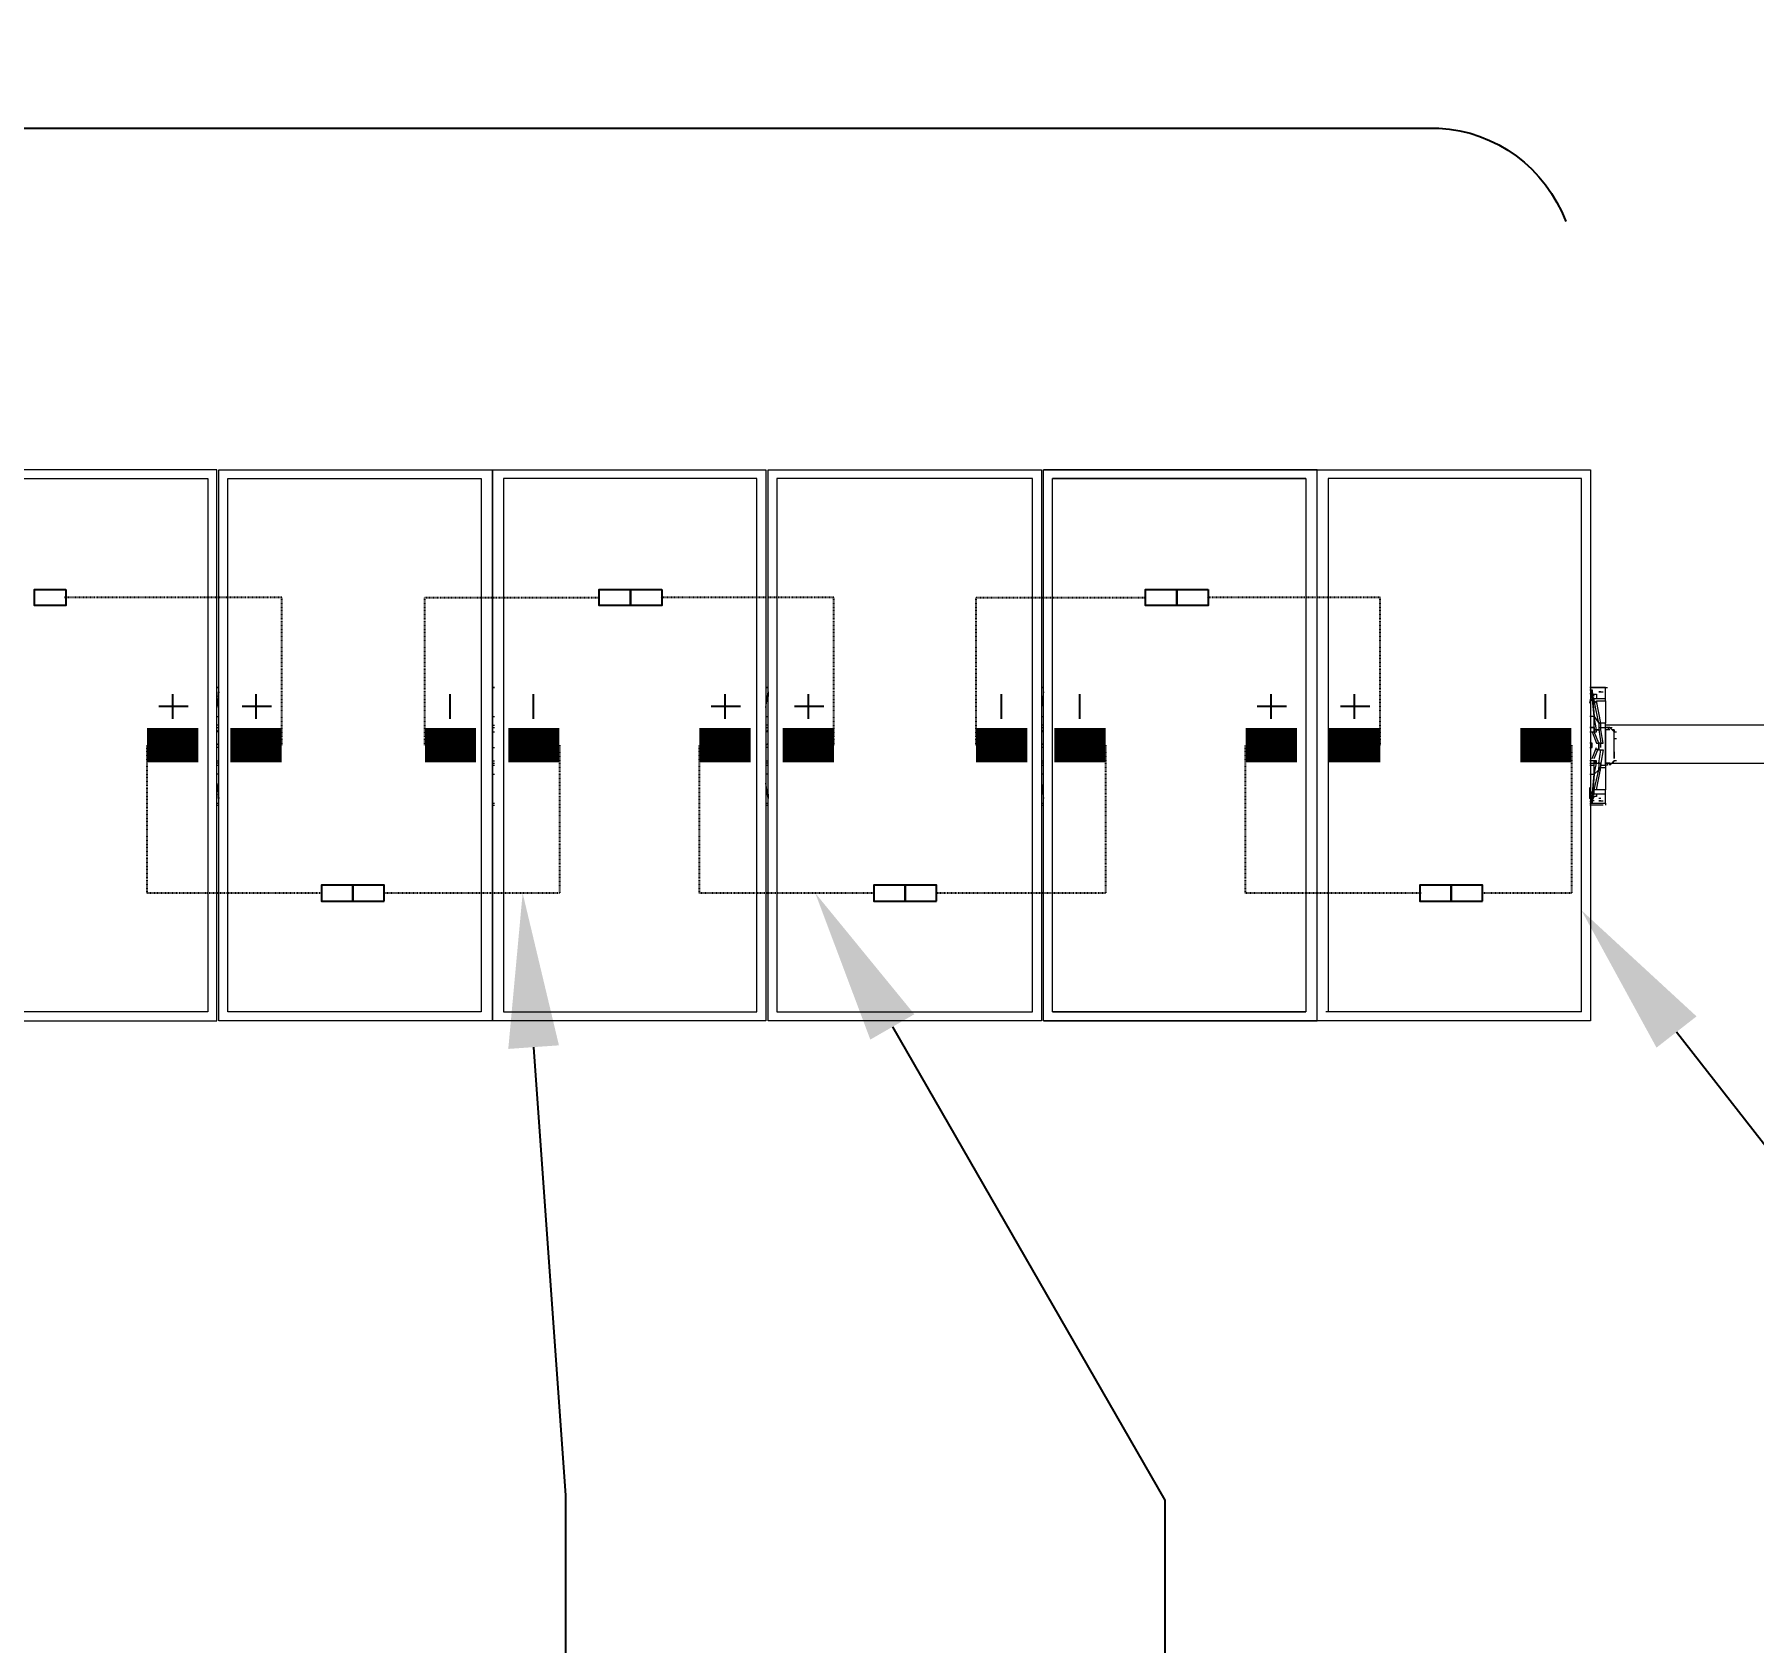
# Model space of a CAD drawing. Header units: feet. Extents: x -13743 to 68376, y -48 to 67763.
# Drawn here: x 5539 to 5789.5, y 4842.6 to 5076.9 of the extents above; entities that cross this region are included whole.
import ezdxf
from ezdxf import colors
from ezdxf.entities.mleader import LeaderData, LeaderLine
from ezdxf.math import Vec2, Vec3

# ---------------------------------------------------------------- set-up
doc = ezdxf.new("R2010")
doc.units = ezdxf.units.FT
doc.header["$MEASUREMENT"] = 0
doc.linetypes.add('HIDDEN', pattern=[0.375, 0.25, -0.125])
for name, color, linetype in [('E-HARN-COMP', 8, 'Continuous'), ('E-TRNK-CABL-NEG', 6, 'HIDDEN'), ('E-TRUNK-CABLE-POS', 6, 'HIDDEN'), ('G-ANNO-TEXT', 1, 'Continuous'), ('Polarity-Text', 7, 'Continuous')]:
    doc.layers.add(name, color=color, linetype=linetype)
doc.styles.add('NEI-A', font='arial.ttf')

# ---------------------------------------------------------------- blocks, each defined once
blk = doc.blocks.new('A$C47dfd34d')
at = {"lineweight": 5}
for points in [[(17.576, 0.4133), (17.576, 0), (17.7809, 0), (17.7809, 0.4133)], [(17.9876, 0.4133), (17.9876, 0), (17.7826, 0), (17.7826, 0.4133), (17.9876, 0.4133), (18.1926, 0.4133), (18.1926, 0), (17.9876, 0)], [(18.1943, 0.4133), (18.3993, 0.4133), (18.3993, 0), (18.1943, 0)], [(18.6059, 0.4133), (18.8109, 0.4133), (18.8109, 0), (18.6059, 0)], [(17.7743, 0.4067), (17.7743, 0.0067), (17.5826, 0.0067), (17.5826, 0.4067)], [(17.7893, 0.4067), (17.9793, 0.4067), (17.9793, 0.0067), (17.7893, 0.0067)], [(17.9959, 0.4067), (17.9959, 0.0067), (18.1859, 0.0067), (18.1859, 0.4067)], [(18.2009, 0.4067), (18.2009, 0.0067), (18.3926, 0.0067), (18.3926, 0.4067)], [(17.7826, 0.25), (17.7809, 0.25)], [(17.9893, 0.25), (17.9876, 0.25)], [(18.1943, 0.25), (18.1926, 0.25)], [(18.4009, 0.25), (18.3993, 0.25)], [(18.8104, 0.22), (18.8138, 0.22)], [(18.8188, 0.2233), (18.8171, 0.2233), (18.8171, 0.22), (18.8188, 0.22)], [(18.8154, 0.195), (18.8138, 0.195)], [(18.8138, 0.195), (18.8154, 0.195), (18.8138, 0.1933)], [(18.8138, 0.1933), (18.8138, 0.195)], [(18.8204, 0.2033), (18.8188, 0.1933), (18.8171, 0.1933), (18.8188, 0.2033)], [(18.8254, 0.1933), (18.8238, 0.1933), (18.8221, 0.1933), (18.8238, 0.1933)]]:
    blk.add_lwpolyline(points, close=True, dxfattribs=at)
for points in [[(18.4009, 0), (18.6059, 0), (18.4009, 0), (18.4009, 0.4133), (18.6059, 0.4133), (18.4009, 0.4133)], [(18.4076, 0.0067), (18.5976, 0.0067), (18.4076, 0.0067), (18.4076, 0.4067), (18.5976, 0.4067), (18.4076, 0.4067)], [(18.5976, 0.4067), (18.5976, 0.0067)], [(18.8042, 0.0067), (18.8042, 0.4067), (18.6142, 0.4067), (18.6142, 0.0067)], [(17.7809, 0.2467), (17.7809, 0.2433)], [(17.7826, 0.2467), (17.7809, 0.235)], [(17.9876, 0.235), (17.9876, 0.2467), (17.9876, 0.2433)], [(18.1926, 0.235), (18.1943, 0.2467), (18.1943, 0.2433)], [(18.3993, 0.2467), (18.3993, 0.2433)], [(18.4009, 0.2467), (18.3993, 0.235)], [(18.8104, 0.245), (18.8121, 0.2467), (18.8121, 0.2433), (18.8138, 0.245), (18.8154, 0.245), (18.8154, 0.2417), (18.8221, 0.2417), (18.8221, 0.25), (18.8104, 0.25), (18.8204, 0.25), (18.8221, 0.25), (18.8238, 0.25)], [(18.8104, 0.2483), (18.8121, 0.2483)], [(18.8104, 0.2383), (18.8121, 0.2467)], [(18.8121, 0.2467), (18.8121, 0.2483), (18.8121, 0.2467)], [(18.8138, 0.2433), (18.8121, 0.2467), (18.8138, 0.2283), (18.8121, 0.2433), (18.8138, 0.2417), (18.8154, 0.2417)], [(18.8171, 0.2467), (18.8188, 0.2467), (18.8204, 0.2467)], [(18.8188, 0.2467), (18.8171, 0.2467), (18.8188, 0.2467)], [(18.8121, 0.24), (18.8121, 0.2417)], [(18.8138, 0.2383), (18.8138, 0.2417)], [(18.8171, 0.2183), (18.8154, 0.2183), (18.8138, 0.2283), (18.8171, 0.2233), (18.8138, 0.24), (18.8154, 0.2383), (18.8154, 0.24), (18.8221, 0.24), (18.8221, 0.2417)], [(18.8221, 0.24), (18.8221, 0.2233), (18.8188, 0.2233), (18.8171, 0.2233), (18.8188, 0.2233), (18.8154, 0.24)], [(17.7809, 0.2283), (17.7826, 0.2283)], [(17.7826, 0.2217), (17.7809, 0.2217)], [(17.7809, 0.22), (17.7826, 0.22)], [(17.9876, 0.2283), (17.9893, 0.2283)], [(17.9876, 0.2217), (17.9893, 0.2217)], [(17.9876, 0.22), (17.9893, 0.22)], [(18.1926, 0.2283), (18.1943, 0.2283)], [(18.1943, 0.2217), (18.1926, 0.2217)], [(18.1926, 0.22), (18.1943, 0.22)], [(18.3993, 0.2283), (18.4009, 0.2283)], [(18.4009, 0.2217), (18.3993, 0.2217)], [(18.3993, 0.22), (18.4009, 0.22)], [(18.8104, 0.2167), (18.8138, 0.2167), (18.8154, 0.2167), (18.8154, 0.2183), (18.8138, 0.2183), (18.8138, 0.2283), (18.8104, 0.2283)], [(18.8138, 0.22), (18.8138, 0.2167), (18.8138, 0.2183), (18.8154, 0.2183), (18.8171, 0.2183), (18.8188, 0.2083), (18.8171, 0.2083), (18.8171, 0.2033), (18.8188, 0.2033)], [(18.8171, 0.22), (18.8171, 0.2183), (18.8188, 0.2183), (18.8188, 0.22), (18.8221, 0.22), (18.8221, 0.2233)], [(19.7375, 0.2217), (19.7325, 0.2217), (19.7275, 0.2217), (18.8221, 0.2217)], [(18.8288, 0.2017), (18.8288, 0.1967), (18.8288, 0.2167), (18.8271, 0.2183), (18.8254, 0.22), (18.8238, 0.22), (18.8254, 0.2183), (18.8238, 0.2183), (18.8221, 0.2183), (18.8221, 0.1917)], [(18.8221, 0.1933), (18.8221, 0.2183), (18.8221, 0.22), (18.8238, 0.22), (18.8254, 0.22), (18.8238, 0.22), (18.8221, 0.22), (18.8238, 0.22), (18.8254, 0.22), (18.8271, 0.22)], [(18.8254, 0.22), (18.8271, 0.2183), (18.8288, 0.2183), (18.8271, 0.2183), (18.8288, 0.2183), (18.8288, 0.2167)], [(17.7826, 0.2167), (17.7809, 0.2167), (17.7826, 0.2183)], [(17.7809, 0.2067), (17.7826, 0.2083)], [(17.9876, 0.2183), (17.9876, 0.2167), (17.9893, 0.2167)], [(17.9876, 0.2067), (17.9876, 0.2083)], [(18.1943, 0.2167), (18.1926, 0.2167), (18.1943, 0.2183)], [(18.1926, 0.2067), (18.1943, 0.2083)], [(18.4009, 0.2167), (18.3993, 0.2167), (18.4009, 0.2183)], [(18.3993, 0.2067), (18.4009, 0.2083)], [(18.8104, 0.205), (18.8121, 0.205), (18.8121, 0.2083), (18.8104, 0.2083)], [(18.8121, 0.2167), (18.8154, 0.2083), (18.8171, 0.2083), (18.8171, 0.205)], [(18.8138, 0.1967), (18.8171, 0.205), (18.8171, 0.2083), (18.8138, 0.2167), (18.8154, 0.2167), (18.8154, 0.2183), (18.8138, 0.2183), (18.8154, 0.2183), (18.8138, 0.2183), (18.8154, 0.2183)], [(18.8188, 0.205), (18.8188, 0.2083), (18.8204, 0.2083), (18.8188, 0.2183)], [(18.8254, 0.2183), (18.8254, 0.2183)], [(18.8288, 0.2117), (18.8288, 0.2167), (18.8304, 0.2167)], [(18.8288, 0.2), (18.8288, 0.2017), (18.8288, 0.2117), (18.8304, 0.2117)], [(17.7826, 0.205), (17.7809, 0.205)], [(17.7809, 0.195), (17.7826, 0.195)], [(17.9876, 0.205), (17.9893, 0.205)], [(17.9876, 0.195), (17.9893, 0.195)], [(18.1943, 0.205), (18.1926, 0.205)], [(18.1926, 0.195), (18.1943, 0.195)], [(18.4009, 0.205), (18.3993, 0.205)], [(18.3993, 0.195), (18.4009, 0.195)], [(18.8104, 0.1933), (18.8138, 0.1933), (18.8154, 0.1933), (18.8154, 0.195), (18.8138, 0.195), (18.8104, 0.195)], [(18.8121, 0.1967), (18.8154, 0.205)], [(18.8171, 0.2033), (18.8154, 0.2033)], [(18.8304, 0.195), (18.8288, 0.195), (18.8271, 0.1933), (18.8254, 0.1917), (18.8254, 0.1933), (18.8271, 0.1933), (18.8288, 0.195)], [(17.7826, 0.1933), (17.7809, 0.1933)], [(17.7809, 0.1917), (17.7826, 0.1917)], [(17.7826, 0.185), (17.7809, 0.185)], [(17.9876, 0.1933), (17.9893, 0.1933)], [(17.9876, 0.1917), (17.9893, 0.1917)], [(17.9876, 0.185), (17.9893, 0.185)], [(18.1943, 0.1933), (18.1926, 0.1933)], [(18.1926, 0.1917), (18.1943, 0.1917)], [(18.1943, 0.185), (18.1926, 0.185)], [(18.4009, 0.1933), (18.3993, 0.1933)], [(18.3993, 0.1917), (18.4009, 0.1917)], [(18.4009, 0.185), (18.3993, 0.185)], [(18.8104, 0.185), (18.8138, 0.185), (18.8138, 0.1933), (18.8154, 0.1933)], [(18.8104, 0.1917), (18.8138, 0.1917)], [(18.8138, 0.165), (18.8121, 0.165), (18.8121, 0.1683), (18.8138, 0.185), (18.8121, 0.165), (18.8104, 0.1667), (18.8104, 0.175)], [(18.8221, 0.17), (18.8221, 0.1733), (18.8154, 0.1733), (18.8138, 0.1733), (18.8171, 0.1883), (18.8171, 0.19), (18.8188, 0.19), (18.8188, 0.1917), (18.8221, 0.1917), (18.8221, 0.1933), (18.8238, 0.1933), (18.8254, 0.1933), (18.8238, 0.1933), (18.8254, 0.1933), (18.8271, 0.1933), (19.7275, 0.1933), (19.7325, 0.1933), (19.7375, 0.1933)], [(18.8188, 0.19), (18.8171, 0.19), (18.8171, 0.1883), (18.8138, 0.185), (18.8154, 0.1933), (18.8171, 0.1933), (18.8188, 0.1933), (18.8188, 0.1917), (18.8188, 0.1933), (18.8171, 0.1933), (18.8171, 0.1883), (18.8188, 0.1883)], [(18.8154, 0.1733), (18.8188, 0.19), (18.8221, 0.19), (18.8221, 0.1733)], [(18.8238, 0.1933), (18.8238, 0.1917), (18.8221, 0.1917), (18.8221, 0.19)], [(18.8254, 0.1933), (18.8254, 0.1933)], [(18.8271, 0.1933), (18.8288, 0.1933)], [(17.7809, 0.1783), (17.7826, 0.1667)], [(17.7809, 0.17), (17.7809, 0.1667)], [(17.9876, 0.17), (17.9876, 0.1667), (17.9876, 0.1783)], [(18.1943, 0.17), (18.1943, 0.1667), (18.1926, 0.1783)], [(18.3993, 0.1783), (18.4009, 0.1667)], [(18.3993, 0.17), (18.3993, 0.1667)], [(18.8104, 0.165), (18.8121, 0.1633), (18.8121, 0.165), (18.8138, 0.1683)], [(18.8121, 0.17), (18.8121, 0.1717)], [(18.8204, 0.1633), (18.8221, 0.1633), (18.8221, 0.17), (18.8154, 0.17), (18.8154, 0.1683), (18.8121, 0.1683), (18.8138, 0.17)], [(18.8154, 0.17), (18.8138, 0.17), (18.8138, 0.1733)], [(17.7809, 0.1667), (17.7809, 0.1667)], [(17.7809, 0.1633), (17.7826, 0.1633)], [(17.7809, 0.1617), (17.7826, 0.1617)], [(17.9876, 0.1667), (17.9876, 0.1667)], [(17.9876, 0.1633), (17.9893, 0.1633)], [(17.9876, 0.1617), (17.9893, 0.1617)], [(18.1926, 0.1633), (18.1943, 0.1633)], [(18.1926, 0.1617), (18.1943, 0.1617)], [(18.1943, 0.1667), (18.1943, 0.1667)], [(18.3993, 0.1667), (18.3993, 0.1667)], [(18.3993, 0.1633), (18.4009, 0.1633)], [(18.3993, 0.1617), (18.4009, 0.1617)], [(18.8104, 0.1667), (18.8121, 0.165), (18.8121, 0.1633), (18.8138, 0.1633)], [(18.8104, 0.1633), (18.8221, 0.1633), (18.8221, 0.1617)], [(18.8204, 0.1617), (18.8104, 0.1617)], [(18.8188, 0.1667), (18.8171, 0.1667)], [(18.8188, 0.165), (18.8171, 0.165), (18.8188, 0.165), (18.8204, 0.165)], [(18.8042, 0.0067), (18.6126, 0.0067)]]:
    blk.add_lwpolyline(points, dxfattribs=at)

msp = doc.modelspace()

# ---------------------------------------------------------------- linework, layer by layer
at = {"layer": 'E-HARN-COMP'}
for points in [[(5543.53, 4996.02), (5543.53, 4993.69), (5538.97, 4993.69), (5538.97, 4996.02)], [(5625.82, 4996.02), (5625.82, 4993.69), (5621.26, 4993.69), (5621.26, 4996.02)], [(5630.38, 4996.02), (5630.38, 4993.69), (5625.82, 4993.69), (5625.82, 4996.02)], [(5705.41, 4996.02), (5705.41, 4993.69), (5700.84, 4993.69), (5700.84, 4996.02)], [(5709.97, 4996.02), (5709.97, 4993.69), (5705.41, 4993.69), (5705.41, 4996.02)], [(5585.36, 4950.62), (5585.36, 4952.95), (5580.79, 4952.95), (5580.79, 4950.62)], [(5589.92, 4950.62), (5589.92, 4952.95), (5585.36, 4952.95), (5585.36, 4950.62)], [(5665.82, 4950.62), (5665.82, 4952.95), (5661.26, 4952.95), (5661.26, 4950.62)], [(5670.39, 4950.62), (5670.39, 4952.95), (5665.82, 4952.95), (5665.82, 4950.62)], [(5745.41, 4950.62), (5745.41, 4952.95), (5740.85, 4952.95), (5740.85, 4950.62)], [(5749.97, 4950.62), (5749.97, 4952.95), (5745.41, 4952.95), (5745.41, 4950.62)]]:
    msp.add_lwpolyline(points, close=True, dxfattribs=at)
at = {"layer": 'E-HARN-COMP', "const_width": 5}
for points in [[(5555.4, 4973.32), (5562.85, 4973.32)], [(5575, 4973.32), (5567.54, 4973.32)], [(5595.87, 4973.32), (5603.32, 4973.32)], [(5615.46, 4973.32), (5608, 4973.32)], [(5635.86, 4973.32), (5643.32, 4973.32)], [(5655.46, 4973.32), (5648.01, 4973.32)], [(5676.18, 4973.32), (5683.63, 4973.32)], [(5695.04, 4973.32), (5687.59, 4973.32)], [(5715.45, 4973.32), (5722.91, 4973.32)], [(5735.05, 4973.32), (5727.59, 4973.32)], [(5755.45, 4973.32), (5762.91, 4973.32)]]:
    msp.add_lwpolyline(points, dxfattribs=at)
at = {"layer": 'E-TRNK-CABL-NEG', "ltscale": 0.1}
for points in [[(5595.87, 4973.32), (5595.87, 4994.85), (5621.26, 4994.85)], [(5676.18, 4973.32), (5676.18, 4994.85), (5700.84, 4994.85)], [(5615.46, 4973.32), (5615.46, 4951.78), (5589.92, 4951.78)], [(5695.04, 4973.32), (5695.04, 4951.78), (5670.39, 4951.78)], [(5762.91, 4973.32), (5762.91, 4951.78), (5749.97, 4951.78)]]:
    msp.add_lwpolyline(points, dxfattribs=at)
at = {"layer": 'E-TRUNK-CABLE-POS', "ltscale": 0.1}
for points in [[(5575, 4973.32), (5575, 4994.85), (5543.38, 4994.85)], [(5655.46, 4973.32), (5655.46, 4994.85), (5630.24, 4994.85)], [(5735.05, 4973.32), (5735.05, 4994.85), (5709.82, 4994.85)], [(5580.94, 4951.78), (5555.4, 4951.78), (5555.4, 4973.32)], [(5661.41, 4951.78), (5635.86, 4951.78), (5635.86, 4973.32)], [(5741, 4951.78), (5715.45, 4951.78), (5715.45, 4973.32)]]:
    msp.add_lwpolyline(points, dxfattribs=at)
at = {"layer": 'G-ANNO-TEXT', "flags": 128}
msp.add_lwpolyline([(4632.57, 5049.61, -0.298343), (4651.08, 5063.25), (5207.74, 5063.25, 0.298343), (5226.24, 5076.9, 0.298343), (5244.75, 5063.25), (5743.59, 5063.25, -0.298343), (5762.09, 5049.61)], format="xyb", dxfattribs=at)
at = {"layer": 'Polarity-Text'}
for p, q in [((5559.09, 4980.78), (5559.09, 4977.16)), ((5571.23, 4980.78), (5571.23, 4977.16)), ((5599.52, 4980.78), (5599.52, 4977.16)), ((5611.65, 4980.78), (5611.65, 4977.16)), ((5639.56, 4980.78), (5639.56, 4977.16)), ((5651.7, 4980.78), (5651.7, 4977.16)), ((5679.83, 4980.78), (5679.83, 4977.16)), ((5691.24, 4980.78), (5691.24, 4977.16)), ((5719.14, 4980.78), (5719.14, 4977.16)), ((5731.28, 4980.78), (5731.28, 4977.16)), ((5759.1, 4980.78), (5759.1, 4977.16)), ((5561.36, 4978.97), (5557.09, 4978.97)), ((5573.51, 4978.97), (5569.23, 4978.97)), ((5641.83, 4978.97), (5637.56, 4978.97)), ((5653.97, 4978.97), (5649.7, 4978.97)), ((5721.42, 4978.97), (5717.14, 4978.97)), ((5733.56, 4978.97), (5729.29, 4978.97))]:
    msp.add_line(p, q, dxfattribs=at)

# ---------------------------------------------------------------- leaders
at = {"layer": 'G-ANNO-TEXT'}
ml = msp.add_multileader_mtext('Standard', dxfattribs=at)
ml.set_content('ROTATE EVERY OTHER MODULE 180%%D TO ACCOMMODATE SKIP STRINGING', color=256, style='NEI-A')
ml.set_leader_properties()
ml.build(insert=Vec2(0, 0))
ml.multileader.update_dxf_attribs({"dogleg_length": 0.36, "arrow_head_size": 22.51})
ctx = ml.context
ctx.base_point, ctx.char_height, ctx.arrow_head_size, ctx.landing_gap_size, ctx.plane_origin, ctx.plane_x_axis, ctx.plane_y_axis = Vec3(5831.51, 4817.23, -22.9), 20, 22.51, 23.05, Vec3(-118.12, -1561.27, -22.9), Vec3(0, -1), Vec3(1, 0)
notes = []
notes.append((ctx, [(0, (1, 1, 0), (5831.51, 4863.33, -22.9), (0, -1), 46.1, [(1, [(5764.37, 4949.27, -22.9)], 0, [])])]))
ctx.mtext.insert, ctx.mtext.text_direction, ctx.mtext.rotation, ctx.mtext.width, ctx.mtext.flow_direction = Vec3(5841.68, 4794.18, -22.9), Vec3(0, -1), 4.712389, 512.5465, 5
ctx.mtext.has_bg_fill, ctx.mtext.bg_color, ctx.mtext.bg_scale_factor, ctx.mtext.bg_transparency, ctx.mtext.use_window_bg_color = 1, -1073741824, 1.5, 0, 1
for ctx, leaders in notes:
    for number, flags, end, landing, length, lines in leaders:
        leader = LeaderData()
        leader.index, (leader.has_last_leader_line, leader.has_dogleg_vector, leader.attachment_direction) = number, flags
        leader.last_leader_point, leader.dogleg_vector, leader.dogleg_length = Vec3(end), Vec3(landing), length
        for number, points, colour, breaks in lines:
            line = LeaderLine()
            line.index, line.vertices, line.color, line.breaks = number, Vec3.list(points), colors.encode_raw_color(colour), breaks
            leader.lines.append(line)
        ctx.leaders.append(leader)

# ---------------------------------------------------------------- next in the draw order: leaders
ml = msp.add_multileader_mtext('Standard', dxfattribs=at)
ml.set_content('(TYP.) (-) MODULE LEAD', color=256, style='NEI-A')
ml.set_leader_properties()
ml.build(insert=Vec2(0, 0))
ml.multileader.update_dxf_attribs({"dogleg_length": 0.36, "arrow_head_size": 22.51})
ctx = ml.context
ctx.base_point, ctx.char_height, ctx.arrow_head_size, ctx.landing_gap_size, ctx.plane_origin, ctx.plane_x_axis, ctx.plane_y_axis = Vec3(5616.35, 4817.91, -22.9), 20, 22.51, 23.05, Vec3(-344.75, -1561.27, -22.9), Vec3(0, -1), Vec3(1, 0)
notes = []
notes.append((ctx, [(0, (1, 1, 0), (5616.35, 4864.01, -22.9), (0, -1), 46.1, [(1, [(5610.11, 4951.78, -22.9)], 0, [])])]))
ctx.mtext.insert, ctx.mtext.text_direction, ctx.mtext.rotation, ctx.mtext.width, ctx.mtext.flow_direction = Vec3(5629.29, 4794.86, -22.9), Vec3(0, -1), 4.712389, 401.7571, 5
ctx.mtext.has_bg_fill, ctx.mtext.bg_color, ctx.mtext.bg_scale_factor, ctx.mtext.bg_transparency, ctx.mtext.use_window_bg_color = 1, -1073741824, 1.5, 0, 1
ml = msp.add_multileader_mtext('Standard', dxfattribs=at)
ml.set_content('(TYP.) (+) MODULE LEAD', color=256, style='NEI-A')
ml.set_leader_properties()
ml.build(insert=Vec2(0, 0))
ml.multileader.update_dxf_attribs({"dogleg_length": 0.36, "arrow_head_size": 22.51})
ctx = ml.context
ctx.base_point, ctx.char_height, ctx.arrow_head_size, ctx.landing_gap_size, ctx.plane_origin, ctx.plane_x_axis, ctx.plane_y_axis = Vec3(5703.67, 4817.23, -22.9), 20, 22.51, 23.05, Vec3(-296.7, -1561.27, -22.9), Vec3(0, -1), Vec3(1, 0)
notes.append((ctx, [(0, (1, 1, 0), (5703.67, 4863.33, -22.9), (0, -1), 46.1, [(1, [(5652.74, 4951.78, -22.9)], 0, [])])]))
ctx.mtext.insert, ctx.mtext.text_direction, ctx.mtext.rotation, ctx.mtext.width, ctx.mtext.flow_direction = Vec3(5716.61, 4794.18, -22.9), Vec3(0, -1), 4.712389, 401.7571, 5
ctx.mtext.has_bg_fill, ctx.mtext.bg_color, ctx.mtext.bg_scale_factor, ctx.mtext.bg_transparency, ctx.mtext.use_window_bg_color = 1, -1073741824, 1.5, 0, 1
for ctx, leaders in notes:
    for number, flags, end, landing, length, lines in leaders:
        leader = LeaderData()
        leader.index, (leader.has_last_leader_line, leader.has_dogleg_vector, leader.attachment_direction) = number, flags
        leader.last_leader_point, leader.dogleg_vector, leader.dogleg_length = Vec3(end), Vec3(landing), length
        for number, points, colour, breaks in lines:
            line = LeaderLine()
            line.index, line.vertices, line.color, line.breaks = number, Vec3.list(points), colors.encode_raw_color(colour), breaks
            leader.lines.append(line)
        ctx.leaders.append(leader)

# ---------------------------------------------------------------- next in the draw order: block references
at = {"xscale": 194.318304, "yscale": 194.318304, "zscale": 194.318304}
msp.add_blockref('A$C47dfd34d', (2110.38, 4933.16), dxfattribs=at)

doc.saveas('drawing.dxf')
